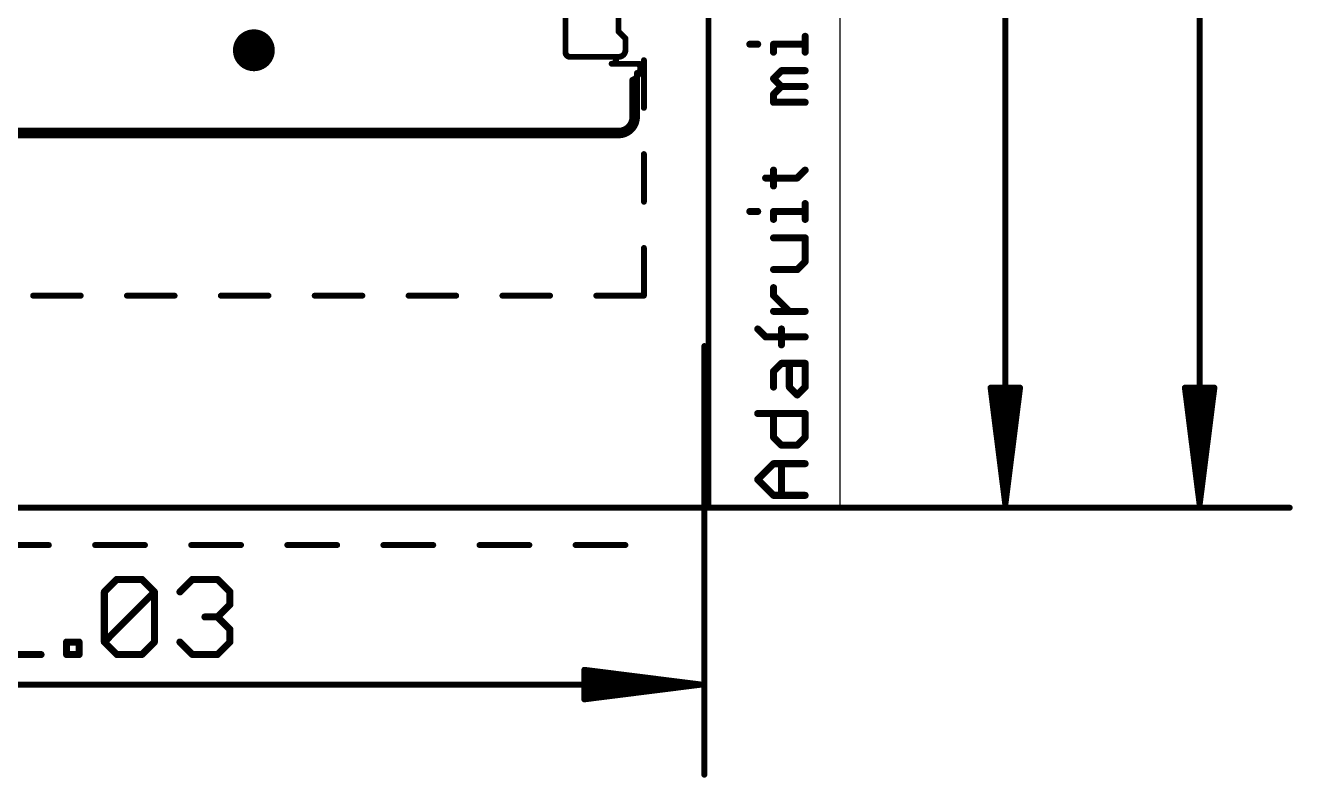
# Model space of a CAD drawing. Extents: x -13.8 to 41.3, y -8.1 to 33.8.
# Drawn here: x 13.85 to 41.3, y -8.15 to 8.15 of the extents above; entities that cross this region are included whole.
import ezdxf

# ---------------------------------------------------------------- set-up
doc = ezdxf.new("R2010")
doc.units = 0
for name, color, linetype in [('18', 110, 'CONTINUOUS'), ('20', 4, 'CONTINUOUS'), ('21', 40, 'CONTINUOUS'), ('22', 6, 'CONTINUOUS'), ('47', 253, 'CONTINUOUS'), ('52', 253, 'CONTINUOUS')]:
    doc.layers.add(name, color=color, linetype=linetype)

# ---------------------------------------------------------------- blocks, each defined once
blk = doc.blocks.new('ROUNDV')
at = {"const_width": 0.5}
blk.add_lwpolyline([(0, -0.25, 1), (0, 0.25, 1), (0, -0.25)], format="xyb", dxfattribs=at)

msp = doc.modelspace()

# ---------------------------------------------------------------- linework, layer by layer
at = {"layer": '20'}
for q in [(31.5, 28.434), (-3.6, -2.3)]:
    msp.add_line((31.5, -2.3), q, dxfattribs=at)
at = {"layer": '21'}
for points, const_width in [([(28.6505, 26.942), (28.6505, -2.298)], 0.127), ([(30.7438, 7.5659), (30.7438, 7.9087)], 0.1524), ([(29.5439, 7.7373), (29.7153, 7.7373)], 0.1524), ([(30.0582, 7.5659), (30.0582, 7.7373)], 0.1524), ([(30.0582, 7.7373), (30.7438, 7.7373)], 0.1524), ([(27.2505, 7.392), (27.2505, 6.3587)], 0.127), ([(30.0582, 6.9936), (30.2296, 7.165)], 0.1524), ([(30.2296, 7.165), (30.7438, 7.165)], 0.1524), ([(30.2296, 6.8222), (30.0582, 6.9936)], 0.1524), ([(30.0582, 6.6508), (30.2296, 6.8222)], 0.1524), ([(30.2296, 6.8222), (30.7438, 6.8222)], 0.1524), ([(30.0582, 6.4794), (30.0582, 6.6508)], 0.1524), ([(30.7438, 6.4794), (30.0582, 6.4794)], 0.1524), ([(27.2505, 5.3587), (27.2505, 4.3253)], 0.127), ([(30.0582, 4.6685), (30.0582, 5.0113)], 0.1524), ([(30.5724, 4.8399), (30.7438, 5.0113)], 0.1524), ([(29.8867, 4.8399), (30.5724, 4.8399)], 0.1524), ([(29.5439, 4.1156), (29.7153, 4.1156)], 0.1524), ([(30.0582, 3.9442), (30.0582, 4.1156)], 0.1524), ([(30.0582, 4.1156), (30.7438, 4.1156)], 0.1524), ([(30.7438, 3.9442), (30.7438, 4.287)], 0.1524), ([(30.7438, 3.5433), (30.0582, 3.5433)], 0.1524), ([(30.7438, 3.029), (30.7438, 3.5433)], 0.1524), ([(27.2505, 3.3253), (27.2505, 2.292)], 0.127), ([(30.5724, 2.8576), (30.7438, 3.029)], 0.1524), ([(30.0582, 2.8576), (30.5724, 2.8576)], 0.1524), ([(30.0582, 2.295), (30.0582, 2.4664)], 0.1524), ([(15.0505, 2.292), (14.0172, 2.292)], 0.127), ([(17.0838, 2.292), (16.0505, 2.292)], 0.127), ([(19.1172, 2.292), (18.0838, 2.292)], 0.127), ([(21.1505, 2.292), (20.1172, 2.292)], 0.127), ([(23.1838, 2.292), (22.1505, 2.292)], 0.127), ([(25.2172, 2.292), (24.1838, 2.292)], 0.127), ([(27.2505, 2.292), (26.2172, 2.292)], 0.127), ([(30.401, 1.9522), (30.0582, 2.295)], 0.1524), ([(30.7438, 1.9522), (30.0582, 1.9522)], 0.1524), ([(29.8867, 1.3993), (29.7153, 1.5707)], 0.1524), ([(30.7438, 1.3993), (29.8867, 1.3993)], 0.1524), ([(30.2296, 1.2278), (30.2296, 1.5707)], 0.1524), ([(30.0582, 0.6556), (30.2296, 0.827)], 0.1524), ([(30.2296, 0.827), (30.7438, 0.827)], 0.1524), ([(30.401, 0.3127), (30.401, 0.827)], 0.1524), ([(30.7438, 0.827), (30.7438, 0.3127)], 0.1524), ([(30.0582, 0.3127), (30.0582, 0.6556)], 0.1524), ([(30.5724, 0.1413), (30.401, 0.3127)], 0.1524), ([(30.7438, 0.3127), (30.5724, 0.1413)], 0.1524), ([(29.7153, -0.2596), (30.7438, -0.2596)], 0.1524), ([(30.0582, -0.7738), (30.0582, -0.2596)], 0.1524), ([(30.7438, -0.2596), (30.7438, -0.7738)], 0.1524), ([(30.2296, -0.9452), (30.0582, -0.7738)], 0.1524), ([(30.7438, -0.7738), (30.5724, -0.9452)], 0.1524), ([(30.5724, -0.9452), (30.2296, -0.9452)], 0.1524), ([(29.7153, -1.6889), (30.0582, -1.3461)], 0.1524), ([(30.0582, -1.3461), (30.7438, -1.3461)], 0.1524), ([(30.2296, -2.0317), (30.2296, -1.3461)], 0.1524), ([(30.0582, -2.0317), (29.7153, -1.6889)], 0.1524), ([(30.7438, -2.0317), (30.0582, -2.0317)], 0.1524), ([(28.6505, -2.298), (2.4505, -2.298)], 0.127)]:
    msp.add_lwpolyline(points, dxfattribs=dict(at, const_width=const_width))
for points, const_width in [([(30.7819, 7.9087, 1), (30.7057, 7.9087)], 0.0762), ([(29.5439, 7.7754, 1), (29.5439, 7.6992)], 0.0762), ([(29.7153, 7.6992, 1), (29.7153, 7.7754)], 0.0762), ([(30.0963, 7.7373, 1), (30.0201, 7.7373)], 0.0762), ([(30.0582, 7.7754, 1), (30.0582, 7.6992)], 0.0762), ([(30.7438, 7.6992, 1), (30.7438, 7.7754)], 0.0762), ([(27.2823, 7.392, 1), (27.2188, 7.392)], 0.0635), ([(30.0201, 7.5659, 1), (30.0963, 7.5659)], 0.0762), ([(30.7057, 7.5659, 1), (30.7819, 7.5659)], 0.0762), ([(30.2296, 7.2031, 1), (30.2296, 7.1269)], 0.0762), ([(30.2565, 7.1381, 1), (30.2026, 7.192)], 0.0762), ([(30.7438, 7.1269, 1), (30.7438, 7.2031)], 0.0762), ([(30.0851, 7.0206, 1), (30.0312, 6.9667)], 0.0762), ([(30.0312, 7.0206, 1), (30.0851, 6.9667)], 0.0762), ([(30.2296, 6.8603, 1), (30.2296, 6.7841)], 0.0762), ([(30.2565, 6.7953, 1), (30.2026, 6.8492)], 0.0762), ([(30.2026, 6.7953, 1), (30.2565, 6.8492)], 0.0762), ([(30.7438, 6.7841, 1), (30.7438, 6.8603)], 0.0762), ([(30.0963, 6.6508, 1), (30.0201, 6.6508)], 0.0762), ([(30.0312, 6.6777, 1), (30.0851, 6.6239)], 0.0762), ([(27.2188, 6.3587, 1), (27.2823, 6.3587)], 0.0635), ([(30.0582, 6.5175, 1), (30.0582, 6.4413)], 0.0762), ([(30.0201, 6.4794, 1), (30.0963, 6.4794)], 0.0762), ([(30.7438, 6.4413, 1), (30.7438, 6.5175)], 0.0762), ([(27.2823, 5.3587, 1), (27.2188, 5.3587)], 0.0635), ([(30.0963, 5.0113, 1), (30.0201, 5.0113)], 0.0762), ([(30.7707, 4.9844, 1), (30.7169, 5.0383)], 0.0762), ([(29.8867, 4.878, 1), (29.8867, 4.8018)], 0.0762), ([(30.0201, 4.6685, 1), (30.0963, 4.6685)], 0.0762), ([(30.5454, 4.8669, 1), (30.5993, 4.813)], 0.0762), ([(30.5724, 4.8018, 1), (30.5724, 4.878)], 0.0762), ([(27.2188, 4.3253, 1), (27.2823, 4.3253)], 0.0635), ([(29.5439, 4.1537, 1), (29.5439, 4.0775)], 0.0762), ([(29.7153, 4.0775, 1), (29.7153, 4.1537)], 0.0762), ([(30.0963, 4.1156, 1), (30.0201, 4.1156)], 0.0762), ([(30.0582, 4.1537, 1), (30.0582, 4.0775)], 0.0762), ([(30.7819, 4.287, 1), (30.7057, 4.287)], 0.0762), ([(30.7438, 4.0775, 1), (30.7438, 4.1537)], 0.0762), ([(30.0201, 3.9442, 1), (30.0963, 3.9442)], 0.0762), ([(30.7057, 3.9442, 1), (30.7819, 3.9442)], 0.0762), ([(30.0582, 3.5814, 1), (30.0582, 3.5052)], 0.0762), ([(30.7819, 3.5433, 1), (30.7057, 3.5433)], 0.0762), ([(30.7438, 3.5052, 1), (30.7438, 3.5814)], 0.0762), ([(27.2823, 3.3253, 1), (27.2188, 3.3253)], 0.0635), ([(30.7057, 3.029, 1), (30.7819, 3.029)], 0.0762), ([(30.7707, 3.0021, 1), (30.7169, 3.056)], 0.0762), ([(30.0582, 2.8957, 1), (30.0582, 2.8195)], 0.0762), ([(30.5454, 2.8846, 1), (30.5993, 2.8307)], 0.0762), ([(30.5724, 2.8195, 1), (30.5724, 2.8957)], 0.0762), ([(30.0963, 2.4664, 1), (30.0201, 2.4664)], 0.0762), ([(14.0172, 2.3238, 1), (14.0172, 2.2603)], 0.0635), ([(15.0505, 2.2603, 1), (15.0505, 2.3238)], 0.0635), ([(16.0505, 2.3238, 1), (16.0505, 2.2603)], 0.0635), ([(17.0838, 2.2603, 1), (17.0838, 2.3238)], 0.0635), ([(18.0838, 2.3238, 1), (18.0838, 2.2603)], 0.0635), ([(19.1172, 2.2603, 1), (19.1172, 2.3238)], 0.0635), ([(20.1172, 2.3238, 1), (20.1172, 2.2603)], 0.0635), ([(21.1505, 2.2603, 1), (21.1505, 2.3238)], 0.0635), ([(22.1505, 2.3238, 1), (22.1505, 2.2603)], 0.0635), ([(23.1838, 2.2603, 1), (23.1838, 2.3238)], 0.0635), ([(24.1838, 2.3238, 1), (24.1838, 2.2603)], 0.0635), ([(25.2172, 2.2603, 1), (25.2172, 2.3238)], 0.0635), ([(26.2172, 2.3238, 1), (26.2172, 2.2603)], 0.0635), ([(27.2188, 2.292, 1), (27.2823, 2.292)], 0.0635), ([(27.2505, 2.2603, 1), (27.2505, 2.3238)], 0.0635), ([(30.0851, 2.322, 1), (30.0312, 2.2681)], 0.0762), ([(30.0201, 2.295, 1), (30.0963, 2.295)], 0.0762), ([(30.0582, 1.9903, 1), (30.0582, 1.9141)], 0.0762), ([(30.374, 1.9252, 1), (30.4279, 1.9791)], 0.0762), ([(30.7438, 1.9141, 1), (30.7438, 1.9903)], 0.0762), ([(29.7423, 1.5976, 1), (29.6884, 1.5437)], 0.0762), ([(29.8867, 1.4374, 1), (29.8867, 1.3612)], 0.0762), ([(29.8598, 1.3723, 1), (29.9137, 1.4262)], 0.0762), ([(30.2677, 1.5707, 1), (30.1915, 1.5707)], 0.0762), ([(30.7438, 1.3612, 1), (30.7438, 1.4374)], 0.0762), ([(30.1915, 1.2278, 1), (30.2677, 1.2278)], 0.0762), ([(30.2296, 0.8651, 1), (30.2296, 0.7889)], 0.0762), ([(30.2565, 0.8, 1), (30.2026, 0.8539)], 0.0762), ([(30.4391, 0.827, 1), (30.3629, 0.827)], 0.0762), ([(30.7819, 0.827, 1), (30.7057, 0.827)], 0.0762), ([(30.7438, 0.7889, 1), (30.7438, 0.8651)], 0.0762), ([(30.0312, 0.6825, 1), (30.0851, 0.6286)], 0.0762), ([(30.0963, 0.6556, 1), (30.0201, 0.6556)], 0.0762), ([(30.0201, 0.3127, 1), (30.0963, 0.3127)], 0.0762), ([(30.4279, 0.3397, 1), (30.374, 0.2858)], 0.0762), ([(30.3629, 0.3127, 1), (30.4391, 0.3127)], 0.0762), ([(30.7057, 0.3127, 1), (30.7819, 0.3127)], 0.0762), ([(30.7707, 0.2858, 1), (30.7169, 0.3397)], 0.0762), ([(30.5454, 0.1683, 1), (30.5993, 0.1144)], 0.0762), ([(30.5454, 0.1144, 1), (30.5993, 0.1683)], 0.0762), ([(29.7153, -0.2215, 1), (29.7153, -0.2977)], 0.0762), ([(30.0963, -0.2596, 1), (30.0201, -0.2596)], 0.0762), ([(30.7819, -0.2596, 1), (30.7057, -0.2596)], 0.0762), ([(30.7438, -0.2977, 1), (30.7438, -0.2215)], 0.0762), ([(30.0851, -0.7469, 1), (30.0312, -0.8007)], 0.0762), ([(30.0201, -0.7738, 1), (30.0963, -0.7738)], 0.0762), ([(30.7057, -0.7738, 1), (30.7819, -0.7738)], 0.0762), ([(30.7707, -0.8007, 1), (30.7169, -0.7469)], 0.0762), ([(30.2296, -0.9071, 1), (30.2296, -0.9833)], 0.0762), ([(30.2026, -0.9722, 1), (30.2565, -0.9183)], 0.0762), ([(30.5454, -0.9183, 1), (30.5993, -0.9722)], 0.0762), ([(30.5724, -0.9833, 1), (30.5724, -0.9071)], 0.0762), ([(30.0582, -1.308, 1), (30.0582, -1.3842)], 0.0762), ([(30.0851, -1.373, 1), (30.0312, -1.3192)], 0.0762), ([(30.2677, -1.3461, 1), (30.1915, -1.3461)], 0.0762), ([(30.7438, -1.3842, 1), (30.7438, -1.308)], 0.0762), ([(29.7423, -1.662, 1), (29.6884, -1.7159)], 0.0762), ([(29.6884, -1.662, 1), (29.7423, -1.7159)], 0.0762), ([(30.0582, -1.9936, 1), (30.0582, -2.0698)], 0.0762), ([(30.0312, -2.0587, 1), (30.0851, -2.0048)], 0.0762), ([(30.1915, -2.0317, 1), (30.2677, -2.0317)], 0.0762), ([(30.7438, -2.0698, 1), (30.7438, -1.9936)], 0.0762), ([(28.6188, -2.298, 1), (28.6822, -2.298)], 0.0635), ([(28.6505, -2.3298, 1), (28.6505, -2.2662)], 0.0635)]:
    msp.add_lwpolyline(points, format="xyb", dxfattribs=dict(at, const_width=const_width))
at = {"layer": '22', "const_width": 0.127}
for points in [[(27.1005, 7.114), (27.1005, 6.164)], [(26.7005, 5.764), (10.5005, 5.764)]]:
    msp.add_lwpolyline(points, dxfattribs=at)
at = {"layer": '22'}
for points, const_width in [([(27.1322, 7.114, 1), (27.0688, 7.114)], 0.0635), ([(26.7005, 5.764, 0.4142), (27.1005, 6.164)], 0.127), ([(27.1322, 6.164, 1), (27.0688, 6.164)], 0.0635), ([(27.0688, 6.164, 1), (27.1322, 6.164)], 0.0635), ([(26.7005, 5.7957, 1), (26.7005, 5.7323)], 0.0635), ([(26.7005, 5.7323, 1), (26.7005, 5.7957)], 0.0635)]:
    msp.add_lwpolyline(points, format="xyb", dxfattribs=dict(at, const_width=const_width))
at = {"layer": '47'}
for points, const_width in [([(39.29, -2.235), (39.29, 28.369)], 0.13), ([(35.08, 26.875), (35.08, -2.235)], 0.13), ([(28.56, 1.2), (28.56, -8.08)], 0.13), ([(35.08, -2.235), (34.7608, 0.3)], 0.13), ([(34.7608, 0.3), (35.3992, 0.3)], 0.13), ([(35.08, -2.235), (34.82, 0.3)], 0.13), ([(35.08, -2.235), (34.95, 0.3)], 0.13), ([(35.3992, 0.3), (35.08, -2.235)], 0.13), ([(35.21, 0.3), (35.08, -2.235)], 0.13), ([(35.34, 0.3), (35.08, -2.235)], 0.13), ([(39.29, -2.235), (38.9708, 0.3)], 0.13), ([(38.9708, 0.3), (39.6092, 0.3)], 0.13), ([(39.29, -2.235), (39.03, 0.3)], 0.13), ([(39.29, -2.235), (39.16, 0.3)], 0.13), ([(39.6092, 0.3), (39.29, -2.235)], 0.13), ([(39.42, 0.3), (39.29, -2.235)], 0.13), ([(39.55, 0.3), (39.29, -2.235)], 0.13), ([(23.24, -2.3), (37.03, -2.3)], 0.13), ([(31.5, -2.3), (41.24, -2.3)], 0.13), ([(15.5605, -4.1235), (15.8317, -3.8523)], 0.1524), ([(15.8317, -3.8523), (16.374, -3.8523)], 0.1524), ([(16.374, -3.8523), (16.6452, -4.1235)], 0.1524), ([(17.1977, -4.1235), (17.4689, -3.8523)], 0.1524), ([(17.4689, -3.8523), (18.0112, -3.8523)], 0.1524), ([(18.0112, -3.8523), (18.2824, -4.1235)], 0.1524), ([(15.5605, -5.2081), (15.5605, -4.1235)], 0.1524), ([(15.5605, -5.2081), (16.6452, -4.1235)], 0.1524), ([(16.6452, -4.1235), (16.6452, -5.2081)], 0.1524), ([(18.2824, -4.1235), (18.2824, -4.3946)], 0.1524), ([(18.2824, -4.3946), (18.0112, -4.6658)], 0.1524), ([(18.0112, -4.6658), (17.74, -4.6658)], 0.1524), ([(18.0112, -4.6658), (18.2824, -4.937)], 0.1524), ([(18.2824, -4.937), (18.2824, -5.2081)], 0.1524), ([(14.742, -5.4793), (14.742, -5.2081)], 0.1524), ([(14.742, -5.2081), (15.0131, -5.2081)], 0.1524), ([(15.0131, -5.2081), (15.0131, -5.4793)], 0.1524), ([(15.8317, -5.4793), (15.5605, -5.2081)], 0.1524), ([(16.6452, -5.2081), (16.374, -5.4793)], 0.1524), ([(17.4689, -5.4793), (17.1977, -5.2081)], 0.1524), ([(18.2824, -5.2081), (18.0112, -5.4793)], 0.1524), ([(13.1048, -5.4793), (14.1895, -5.4793)], 0.1524), ([(15.0131, -5.4793), (14.742, -5.4793)], 0.1524), ([(16.374, -5.4793), (15.8317, -5.4793)], 0.1524), ([(18.0112, -5.4793), (17.4689, -5.4793)], 0.1524), ([(28.495, -6.13), (25.96, -5.8108)], 0.13), ([(25.96, -5.8108), (25.96, -6.4492)], 0.13), ([(28.495, -6.13), (25.96, -5.87)], 0.13), ([(28.495, -6.13), (25.96, -6)], 0.13), ([(2.525, -6.13), (28.495, -6.13)], 0.13), ([(25.96, -6.4492), (28.495, -6.13)], 0.13), ([(25.96, -6.26), (28.495, -6.13)], 0.13), ([(25.96, -6.39), (28.495, -6.13)], 0.13)]:
    msp.add_lwpolyline(points, dxfattribs=dict(at, const_width=const_width))
for points, const_width in [([(28.5925, 1.2, 1), (28.5275, 1.2)], 0.065), ([(34.793, 0.3041, 1), (34.7285, 0.2959)], 0.065), ([(34.7608, 0.3325, 1), (34.7608, 0.2675)], 0.065), ([(34.8523, 0.3033, 1), (34.7877, 0.2967)], 0.065), ([(34.9825, 0.3017, 1), (34.9175, 0.2983)], 0.065), ([(35.2425, 0.2983, 1), (35.1775, 0.3017)], 0.065), ([(35.3723, 0.2967, 1), (35.3077, 0.3033)], 0.065), ([(35.4315, 0.2959, 1), (35.367, 0.3041)], 0.065), ([(35.3992, 0.2675, 1), (35.3992, 0.3325)], 0.065), ([(39.003, 0.3041, 1), (38.9385, 0.2959)], 0.065), ([(38.9708, 0.3325, 1), (38.9708, 0.2675)], 0.065), ([(39.0623, 0.3033, 1), (38.9977, 0.2967)], 0.065), ([(39.1925, 0.3017, 1), (39.1275, 0.2983)], 0.065), ([(39.4525, 0.2983, 1), (39.3875, 0.3017)], 0.065), ([(39.5823, 0.2967, 1), (39.5177, 0.3033)], 0.065), ([(39.6415, 0.2959, 1), (39.577, 0.3041)], 0.065), ([(39.6092, 0.2675, 1), (39.6092, 0.3325)], 0.065), ([(23.24, -2.2675, 1), (23.24, -2.3325)], 0.065), ([(31.5, -2.2675, 1), (31.5, -2.3325)], 0.065), ([(35.0478, -2.2309, 1), (35.1122, -2.2391)], 0.065), ([(35.0477, -2.2317, 1), (35.1123, -2.2383)], 0.065), ([(35.0475, -2.2367, 1), (35.1125, -2.2333)], 0.065), ([(35.0475, -2.2333, 1), (35.1125, -2.2367)], 0.065), ([(35.0475, -2.235, 1), (35.1125, -2.235)], 0.065), ([(35.0477, -2.2383, 1), (35.1123, -2.2317)], 0.065), ([(35.0478, -2.2391, 1), (35.1122, -2.2309)], 0.065), ([(37.03, -2.3325, 1), (37.03, -2.2675)], 0.065), ([(39.2578, -2.2309, 1), (39.3222, -2.2391)], 0.065), ([(39.2577, -2.2317, 1), (39.3223, -2.2383)], 0.065), ([(39.2575, -2.2367, 1), (39.3225, -2.2333)], 0.065), ([(39.2575, -2.2333, 1), (39.3225, -2.2367)], 0.065), ([(39.2575, -2.235, 1), (39.3225, -2.235)], 0.065), ([(39.2577, -2.2383, 1), (39.3223, -2.2317)], 0.065), ([(39.2578, -2.2391, 1), (39.3222, -2.2309)], 0.065), ([(41.24, -2.3325, 1), (41.24, -2.2675)], 0.065), ([(15.8317, -3.8142, 1), (15.8317, -3.8904)], 0.0762), ([(15.8586, -3.8793, 1), (15.8048, -3.8254)], 0.0762), ([(16.401, -3.8254, 1), (16.3471, -3.8793)], 0.0762), ([(16.374, -3.8904, 1), (16.374, -3.8142)], 0.0762), ([(17.4689, -3.8142, 1), (17.4689, -3.8904)], 0.0762), ([(17.4958, -3.8793, 1), (17.4419, -3.8254)], 0.0762), ([(18.0381, -3.8254, 1), (17.9843, -3.8793)], 0.0762), ([(18.0112, -3.8904, 1), (18.0112, -3.8142)], 0.0762), ([(15.5986, -4.1235, 1), (15.5224, -4.1235)], 0.0762), ([(15.5336, -4.0965, 1), (15.5875, -4.1504)], 0.0762), ([(16.6833, -4.1235, 1), (16.6071, -4.1235)], 0.0762), ([(16.6721, -4.1504, 1), (16.6183, -4.0965)], 0.0762), ([(16.6183, -4.1504, 1), (16.6721, -4.0965)], 0.0762), ([(17.1708, -4.0965, 1), (17.2246, -4.1504)], 0.0762), ([(18.3205, -4.1235, 1), (18.2443, -4.1235)], 0.0762), ([(18.2554, -4.1504, 1), (18.3093, -4.0965)], 0.0762), ([(18.2443, -4.3946, 1), (18.3205, -4.3946)], 0.0762), ([(18.3093, -4.4216, 1), (18.2554, -4.3677)], 0.0762), ([(17.74, -4.6277, 1), (17.74, -4.7039)], 0.0762), ([(18.0381, -4.6389, 1), (17.9843, -4.6927)], 0.0762), ([(17.9843, -4.6389, 1), (18.0381, -4.6927)], 0.0762), ([(18.0112, -4.7039, 1), (18.0112, -4.6277)], 0.0762), ([(18.3205, -4.937, 1), (18.2443, -4.937)], 0.0762), ([(18.2554, -4.9639, 1), (18.3093, -4.91)], 0.0762), ([(14.7801, -5.2081, 1), (14.7039, -5.2081)], 0.0762), ([(14.742, -5.17, 1), (14.742, -5.2462)], 0.0762), ([(15.0512, -5.2081, 1), (14.975, -5.2081)], 0.0762), ([(15.0131, -5.2462, 1), (15.0131, -5.17)], 0.0762), ([(15.5875, -5.1812, 1), (15.5336, -5.2351)], 0.0762), ([(15.5336, -5.1812, 1), (15.5875, -5.2351)], 0.0762), ([(15.5224, -5.2081, 1), (15.5986, -5.2081)], 0.0762), ([(16.6071, -5.2081, 1), (16.6833, -5.2081)], 0.0762), ([(16.6721, -5.2351, 1), (16.6183, -5.1812)], 0.0762), ([(17.2246, -5.1812, 1), (17.1708, -5.2351)], 0.0762), ([(18.2443, -5.2081, 1), (18.3205, -5.2081)], 0.0762), ([(18.3093, -5.2351, 1), (18.2554, -5.1812)], 0.0762), ([(14.1895, -5.5174, 1), (14.1895, -5.4412)], 0.0762), ([(14.742, -5.4412, 1), (14.742, -5.5174)], 0.0762), ([(14.7039, -5.4793, 1), (14.7801, -5.4793)], 0.0762), ([(14.975, -5.4793, 1), (15.0512, -5.4793)], 0.0762), ([(15.0131, -5.5174, 1), (15.0131, -5.4412)], 0.0762), ([(15.8317, -5.4412, 1), (15.8317, -5.5174)], 0.0762), ([(15.8048, -5.5062, 1), (15.8586, -5.4524)], 0.0762), ([(16.3471, -5.4524, 1), (16.401, -5.5062)], 0.0762), ([(16.374, -5.5174, 1), (16.374, -5.4412)], 0.0762), ([(17.4689, -5.4412, 1), (17.4689, -5.5174)], 0.0762), ([(17.4419, -5.5062, 1), (17.4958, -5.4524)], 0.0762), ([(17.9843, -5.4524, 1), (18.0381, -5.5062)], 0.0762), ([(18.0112, -5.5174, 1), (18.0112, -5.4412)], 0.0762), ([(25.9641, -5.7785, 1), (25.9559, -5.843)], 0.065), ([(25.9925, -5.8108, 1), (25.9275, -5.8108)], 0.065), ([(25.9633, -5.8377, 1), (25.9567, -5.9023)], 0.065), ([(25.9617, -5.9675, 1), (25.9583, -6.0325)], 0.065), ([(25.9583, -6.2275, 1), (25.9617, -6.2925)], 0.065), ([(28.4991, -6.1622, 1), (28.4909, -6.0978)], 0.065), ([(28.4909, -6.1622, 1), (28.4991, -6.0978)], 0.065), ([(28.4983, -6.1623, 1), (28.4917, -6.0977)], 0.065), ([(28.4917, -6.1623, 1), (28.4983, -6.0977)], 0.065), ([(28.4933, -6.1625, 1), (28.4967, -6.0975)], 0.065), ([(28.4967, -6.1625, 1), (28.4933, -6.0975)], 0.065), ([(28.495, -6.1625, 1), (28.495, -6.0975)], 0.065), ([(25.9567, -6.3577, 1), (25.9633, -6.4223)], 0.065), ([(25.9559, -6.417, 1), (25.9641, -6.4815)], 0.065), ([(25.9275, -6.4492, 1), (25.9925, -6.4492)], 0.065), ([(28.5275, -8.08, 1), (28.5925, -8.08)], 0.065)]:
    msp.add_lwpolyline(points, format="xyb", dxfattribs=dict(at, const_width=const_width))
at = {"layer": '52', "const_width": 0.127}
for points in [[(25.5505, 7.564), (25.5505, 8.464)], [(26.7005, 8.414), (26.7005, 8.014)], [(26.7005, 8.014), (26.8505, 7.864)], [(26.8505, 7.864), (26.8505, 7.614)], [(26.6505, 7.464), (25.6505, 7.464)], [(26.7005, 7.464), (26.6505, 7.464)], [(26.6505, 7.464), (26.6505, 7.414)], [(26.5505, 7.314), (27.1505, 7.314)], [(27.0005, 6.964), (27.0005, 6.164)], [(26.7005, 5.864), (10.5005, 5.864)], [(13.2778, -3.108), (14.3596, -3.108)], [(15.3596, -3.108), (16.4414, -3.108)], [(17.4414, -3.108), (18.5232, -3.108)], [(19.5232, -3.108), (20.605, -3.108)], [(21.605, -3.108), (22.6869, -3.108)], [(23.6869, -3.108), (24.7687, -3.108)], [(25.7687, -3.108), (26.8505, -3.108)]]:
    msp.add_lwpolyline(points, dxfattribs=at)
at = {"layer": '52'}
for points, const_width in [([(26.723, 8.0365, 1), (26.678, 7.9915)], 0.0635), ([(26.6688, 8.014, 1), (26.7323, 8.014)], 0.0635), ([(26.8822, 7.864, 1), (26.8188, 7.864)], 0.0635), ([(26.828, 7.8415, 1), (26.873, 7.8865)], 0.0635), ([(25.5505, 7.564, 0.4142), (25.6505, 7.464)], 0.127), ([(25.5822, 7.564, 1), (25.5188, 7.564)], 0.0635), ([(25.5188, 7.564, 1), (25.5822, 7.564)], 0.0635), ([(25.6505, 7.4958, 1), (25.6505, 7.4323)], 0.0635), ([(25.6505, 7.4323, 1), (25.6505, 7.4958)], 0.0635), ([(26.5505, 7.314, 0.4142), (26.6505, 7.414)], 0.127), ([(26.6505, 7.4958, 1), (26.6505, 7.4323)], 0.0635), ([(26.6822, 7.464, 1), (26.6188, 7.464)], 0.0635), ([(26.6822, 7.414, 1), (26.6188, 7.414)], 0.0635), ([(26.6188, 7.414, 1), (26.6822, 7.414)], 0.0635), ([(26.6505, 7.4323, 1), (26.6505, 7.4958)], 0.0635), ([(26.7005, 7.464, 0.4142), (26.8505, 7.614)], 0.127), ([(26.7005, 7.4958, 1), (26.7005, 7.4323)], 0.0635), ([(26.7005, 7.4323, 1), (26.7005, 7.4958)], 0.0635), ([(26.8822, 7.614, 1), (26.8188, 7.614)], 0.0635), ([(26.8188, 7.614, 1), (26.8822, 7.614)], 0.0635), ([(26.5505, 7.3457, 1), (26.5505, 7.2823)], 0.0635), ([(26.5505, 7.3457, 1), (26.5505, 7.2823)], 0.0635), ([(27.0005, 6.964, 0.4142), (27.1505, 7.314)], 0.127), ([(27.18, 7.3258, 1), (27.121, 7.3022)], 0.0635), ([(27.1505, 7.2823, 1), (27.1505, 7.3457)], 0.0635), ([(26.9887, 6.9935, 1), (27.0123, 6.9345)], 0.0635), ([(27.0323, 6.964, 1), (26.9688, 6.964)], 0.0635), ([(26.7005, 5.864, 0.4142), (27.0005, 6.164)], 0.127), ([(27.0323, 6.164, 1), (26.9688, 6.164)], 0.0635), ([(26.9688, 6.164, 1), (27.0323, 6.164)], 0.0635), ([(26.7005, 5.8957, 1), (26.7005, 5.8323)], 0.0635), ([(26.7005, 5.8323, 1), (26.7005, 5.8957)], 0.0635), ([(14.3596, -3.1398, 1), (14.3596, -3.0762)], 0.0635), ([(15.3596, -3.0762, 1), (15.3596, -3.1398)], 0.0635), ([(16.4414, -3.1398, 1), (16.4414, -3.0762)], 0.0635), ([(17.4414, -3.0762, 1), (17.4414, -3.1398)], 0.0635), ([(18.5232, -3.1398, 1), (18.5232, -3.0762)], 0.0635), ([(19.5232, -3.0762, 1), (19.5232, -3.1398)], 0.0635), ([(20.605, -3.1398, 1), (20.605, -3.0762)], 0.0635), ([(21.605, -3.0762, 1), (21.605, -3.1398)], 0.0635), ([(22.6869, -3.1398, 1), (22.6869, -3.0762)], 0.0635), ([(23.6869, -3.0762, 1), (23.6869, -3.1398)], 0.0635), ([(24.7687, -3.1398, 1), (24.7687, -3.0762)], 0.0635), ([(25.7687, -3.0762, 1), (25.7687, -3.1398)], 0.0635), ([(26.8505, -3.1398, 1), (26.8505, -3.0762)], 0.0635)]:
    msp.add_lwpolyline(points, format="xyb", dxfattribs=dict(at, const_width=const_width))

# ---------------------------------------------------------------- block references
at = {"layer": '18', "xscale": 0.9064, "yscale": 0.9064}
msp.add_blockref('ROUNDV', (18.8, 7.606), dxfattribs=at)
msp.add_blockref('ROUNDV', (18.8, 7.606), dxfattribs=at)

doc.saveas('drawing.dxf')
